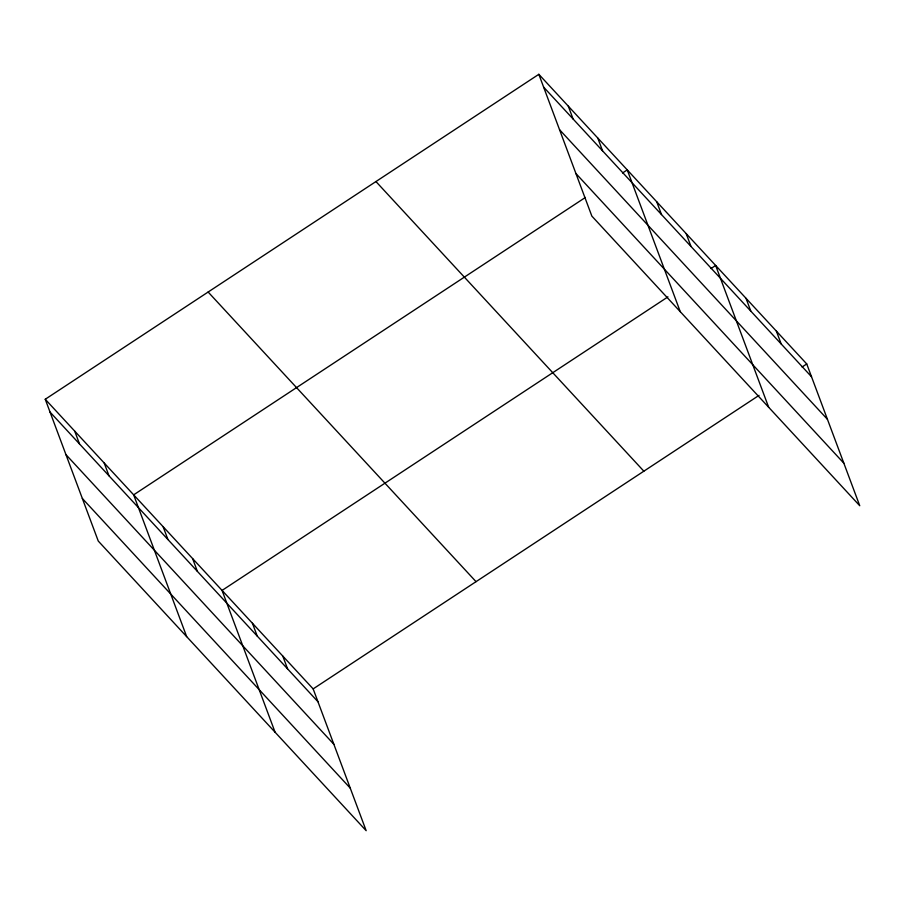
<?xml version="1.0" encoding="UTF-8"?>
<svg xmlns="http://www.w3.org/2000/svg" width="905" height="905" viewBox="0 0 905 905"><rect width="100%" height="100%" fill="white"/><g stroke="black" fill="none" stroke-linecap="round" stroke-linejoin="round"><path stroke-width="1.36" d="M45.25 399.263L313.153 688.897L366.163 830.688L98.26 541.054L45.25 399.263L538.837 74.312L806.74 363.946L859.75 505.737L591.847 216.103L538.837 74.312M585.365 197.471L133.657 494.843L186.668 636.634M622.595 172.957L627.244 169.891L680.255 311.682M667.947 296.874L222.064 590.422L275.075 732.213M711.002 268.536L715.651 265.47L768.662 407.261M313.153 688.897L759.035 395.361M802.09 367.011L806.74 363.946M543.622 87.129L811.525 376.763M559.539 129.687L827.442 419.32M575.931 173.545L843.833 463.179M375.948 181.554L643.851 471.188M208.139 292.032L476.041 581.666M50.035 412.08L317.949 701.714M65.952 454.638L333.855 744.272M82.344 498.485L350.246 788.119M776.377 331.128L781.162 343.934M746.014 298.299L750.799 311.116M686.182 233.614L690.979 246.432M656.713 201.758L661.498 214.564M597.775 138.035L602.56 150.852M568.306 106.179L573.091 118.985M282.79 656.08L287.586 668.885M252.427 623.251L257.224 636.057M192.595 558.566L197.392 571.372M163.126 526.71L167.923 539.516M104.188 462.987L108.985 475.792M74.719 431.131L79.504 443.936"/></g></svg>
